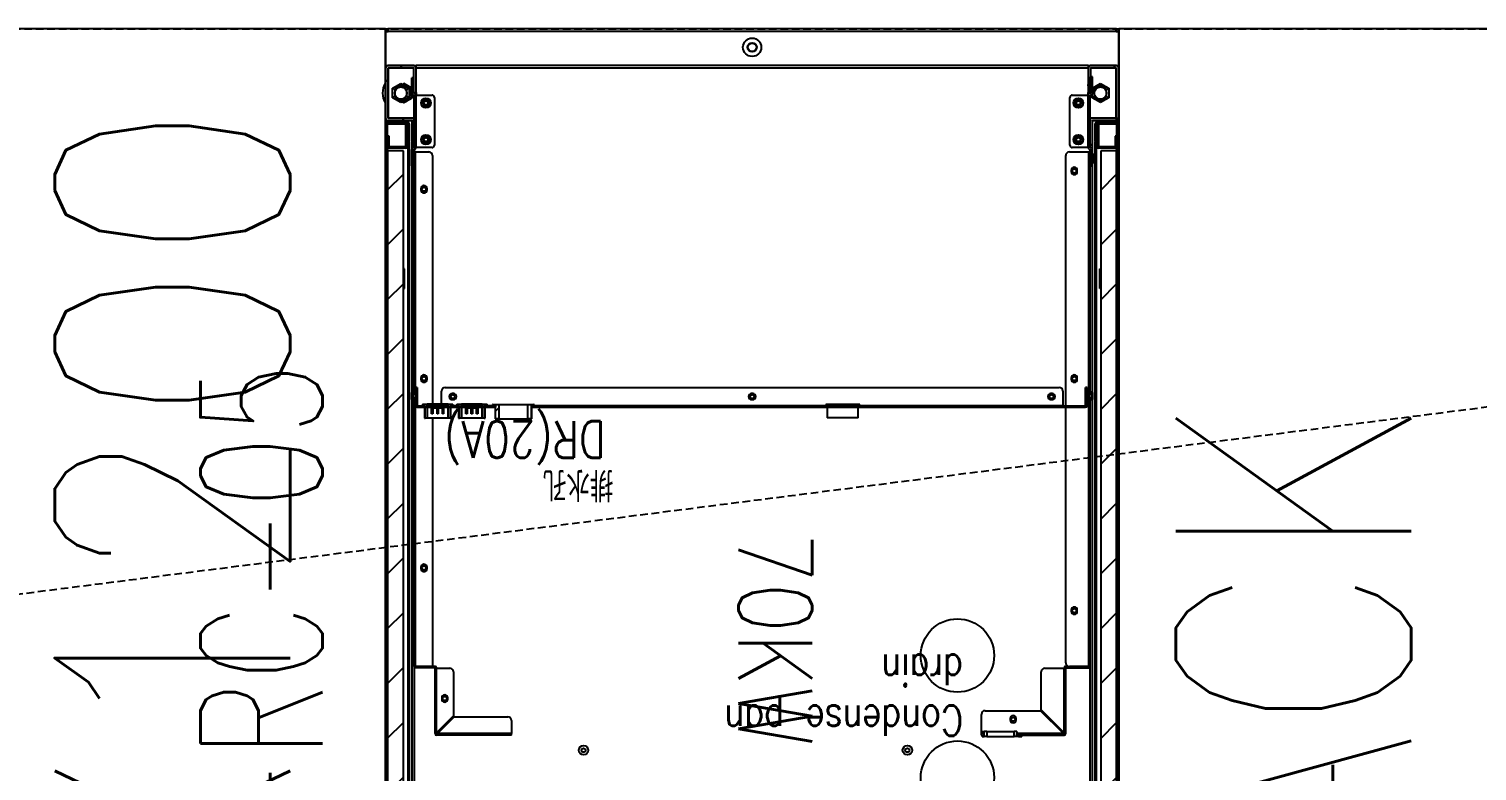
# Model space of a CAD drawing. Extents: x 225000 to 2157367, y 208400 to 840900.
# Drawn here: x 505914 to 507099, y 391395 to 392002 of the extents above; entities that cross this region are included whole.
import ezdxf
from ezdxf.enums import TextEntityAlignment as Align

# ---------------------------------------------------------------- set-up
doc = ezdxf.new("R2010")
doc.units = 0
doc.header["$LTSCALE"] = 10
doc.linetypes.add('XFDP20-DC-PH1$0$HIDDEN2', pattern=[0.1875, 0.125, -0.0625])
for name, color, linetype in [('XFDP20-DC-PH1$0$A-EQ (PH1)', 15, 'XFDP20-DC-PH1$0$HIDDEN2'), ('XFM2Q20-DC$0$EQUIP', 22, 'Continuous'), ('XFM2Q20-DC$0$M-EQ-TEXT', 3, 'Continuous'), ('XFM2Q20-DC$0$RACK-DC1-600X1200', 6, 'Continuous'), ('XFM2Q20-DC$0$RACK-DC1-洋基', 9, 'Continuous')]:
    doc.layers.add(name, color=color, linetype=linetype)
doc.styles.add('XFM2Q20-DC$0$XFL10-HVAC-EQ-L194205$0$M-TXT', font='simplex.shx', dxfattribs={"width": 0.8, "bigfont": 'chineset.shx'})
doc.styles.add('XFM2Q20-DC$0$XOL30-HVAC-EQ-L194205$0$Standard', font='txt.shx', dxfattribs={"width": 0.8, "bigfont": 'chineset.shx'})
pattern_1 = [(45, (-3953.437, -702.407), (-22.45064, 22.45064), [])]

# ---------------------------------------------------------------- blocks, each defined once
blk = doc.blocks.new('XFDP20-DC-PH1')
at = {"layer": 'XFDP20-DC-PH1$0$A-EQ (PH1)', "ltscale": 5}
blk.add_line((509535.6, 192002.3, 0), (500125.6, 190802.3, 0), dxfattribs=at)
at = {"layer": 'XFDP20-DC-PH1$0$A-EQ (PH1)', "ltscale": 5, "elevation": 0}
blk.add_lwpolyline([(509535.6, 190802.3), (500125.6, 190802.3), (500125.6, 192002.3), (509535.6, 192002.3)], close=True, dxfattribs=at)
blk = doc.blocks.new('XFM2Q20-DC$0$RACK-70W-一般型')
at = {"layer": 'XFM2Q20-DC$0$EQUIP'}
h = blk.add_hatch(dxfattribs=at)
h.set_pattern_fill('ANSI31', color=256, scale=10, style=0)
h.set_pattern_definition(pattern_1)
edge = h.paths.add_edge_path(flags=0)
edge.add_line((-280.6, 91.5), (-281.8, 91.5))
edge.add_line((-281.8, 91.5), (-281.8, 77.7))
edge.add_arc((-281.8, 77.7), 0.01, 270, 360, ccw=False)
edge.add_line((-281.8, 77.7), (-298.3, 77.7))
edge.add_arc((-298.3, 77.7), 0.01, 180, 270, ccw=False)
edge.add_line((-298.3, 77.7), (-298.3, 1012.3))
edge.add_arc((-298.3, 1012.3), 0.01, 90, 180, ccw=False)
edge.add_line((-298.3, 1012.3), (-281.8, 1012.3))
edge.add_arc((-281.8, 1012.3), 0.01, 0, 90, ccw=False)
edge.add_line((-281.8, 1012.3), (-281.8, 998.5))
edge.add_line((-281.8, 998.5), (-280.6, 998.5))
edge.add_line((-280.6, 998.5), (-280.6, 1012.3))
edge.add_arc((-281.8, 1012.3), 1.21, 0, 90)
edge.add_line((-281.8, 1013.5), (-298.3, 1013.5))
edge.add_arc((-298.3, 1012.3), 1.21, 90, 180)
edge.add_line((-299.5, 1012.3), (-299.5, 77.7))
edge.add_arc((-298.3, 77.7), 1.21, 180, 270)
edge.add_line((-298.3, 76.5), (-281.8, 76.5))
edge.add_arc((-281.8, 77.7), 1.21, 270, 360)
edge.add_line((-280.6, 77.7), (-280.6, 91.5))
h = blk.add_hatch(dxfattribs=at)
h.set_pattern_fill('ANSI31', color=256, scale=10, style=0)
h.set_pattern_definition(pattern_1)
edge = h.paths.add_edge_path(flags=0)
edge.add_line((280.6, 998.5), (281.8, 998.5))
edge.add_line((281.8, 998.5), (281.8, 1012.3))
edge.add_arc((281.8, 1012.3), 0.01, 90, 180, ccw=False)
edge.add_line((281.8, 1012.3), (298.3, 1012.3))
edge.add_arc((298.3, 1012.3), 0.01, 0, 90, ccw=False)
edge.add_line((298.3, 1012.3), (298.3, 77.7))
edge.add_arc((298.3, 77.7), 0.01, 270, 360, ccw=False)
edge.add_line((298.3, 77.7), (281.8, 77.7))
edge.add_arc((281.8, 77.7), 0.01, 180, 270, ccw=False)
edge.add_line((281.8, 77.7), (281.8, 91.5))
edge.add_line((281.8, 91.5), (280.6, 91.5))
edge.add_line((280.6, 91.5), (280.6, 77.7))
edge.add_arc((281.8, 77.7), 1.21, 180, 270)
edge.add_line((281.8, 76.5), (298.3, 76.5))
edge.add_arc((298.3, 77.7), 1.21, 270, 360)
edge.add_line((299.5, 77.7), (299.5, 1012.3))
edge.add_arc((298.3, 1012.3), 1.21, 0, 90)
edge.add_line((298.3, 1013.5), (281.8, 1013.5))
edge.add_arc((281.8, 1012.3), 1.21, 90, 180)
edge.add_line((280.6, 1012.3), (280.6, 998.5))
h = blk.add_hatch(dxfattribs=at)
h.set_pattern_fill('ANSI31', color=256, scale=10, style=0)
h.set_pattern_definition(pattern_1)
h.paths.add_polyline_path([(-285.3, 99.7), (-285.3, 990.3), (-298.3, 990.3), (-298.3, 99.7)], flags=0)
h = blk.add_hatch(dxfattribs=at)
h.set_pattern_fill('ANSI31', color=256, scale=10, style=0)
h.set_pattern_definition(pattern_1)
h.paths.add_polyline_path([(285.3, 990.3), (285.3, 99.7), (298.3, 99.7), (298.3, 990.3)], flags=0)
h = blk.add_hatch(dxfattribs=at)
h.set_pattern_fill('ANSI31', color=256, scale=10, style=0)
h.set_pattern_definition(pattern_1)
edge = h.paths.add_edge_path(flags=0)
edge.add_line((-278.6, 303.3), (-278.6, 302.1))
edge.add_line((-278.6, 302.1), (-277.6, 302.1))
edge.add_spline(control_points=[(-277.6, 302.1), (-277.5, 302.1), (-277.5, 302.1), (-277.4, 302.1), (-277.2, 302.1), (-276.9, 302.2), (-276.7, 302.3), (-276.6, 302.3), (-276.4, 302.4), (-276.3, 302.5), (-276.1, 302.7), (-275.9, 302.8), (-275.8, 303), (-275.7, 303.2), (-275.6, 303.5), (-275.5, 303.7), (-275.4, 303.9), (-275.4, 304.1), (-275.4, 304.3)], knot_values=[0.012492, 0.012492, 0.012492, 0.012492, 0.012694, 0.012694, 0.012694, 0.01341, 0.01341, 0.01341, 0.013935, 0.013935, 0.013935, 0.014597, 0.014597, 0.014597, 0.015361, 0.015361, 0.015361, 0.015982, 0.015982, 0.015982, 0.015982], weights=[1, 1, 1, 1, 1, 1, 1, 1, 1, 1, 1, 1, 1, 1, 1, 1, 1, 1, 1], degree=3, periodic=0)
edge.add_line((-275.4, 304.3), (-275.4, 522))
edge.add_arc((-275.4, 522), 0.01, 90, 180, ccw=False)
edge.add_line((-275.4, 522), (-256.6, 522))
edge.add_arc((-256.6, 523.2), 1.21, 270, 360)
edge.add_line((-255.4, 523.2), (-255.4, 577))
edge.add_arc((-255.4, 577), 0.01, 90, 180, ccw=False)
edge.add_line((-255.4, 577), (-216.6, 577))
edge.add_line((-216.6, 577), (-216.6, 578.2))
edge.add_line((-216.6, 578.2), (-255.4, 578.2))
edge.add_arc((-255.4, 577), 1.21, 90, 180)
edge.add_line((-256.6, 577), (-256.6, 523.2))
edge.add_arc((-256.6, 523.2), 0.01, 270, 360, ccw=False)
edge.add_line((-256.6, 523.2), (-275.4, 523.2))
edge.add_arc((-275.4, 522), 1.21, 90, 180)
edge.add_line((-276.6, 522), (-276.6, 304.3))
edge.add_spline(control_points=[(-276.6, 304.3), (-276.6, 304.3), (-276.6, 304.2), (-276.6, 304.1), (-276.6, 304), (-276.7, 303.9), (-276.7, 303.8), (-276.8, 303.7), (-276.9, 303.6), (-277, 303.6), (-277, 303.5), (-277.1, 303.5), (-277.1, 303.4), (-277.2, 303.4), (-277.3, 303.3), (-277.4, 303.3), (-277.5, 303.3), (-277.6, 303.3), (-277.6, 303.3)], knot_values=[0.005521, 0.005521, 0.005521, 0.005521, 0.005706, 0.005706, 0.005706, 0.006052, 0.006052, 0.006052, 0.006399, 0.006399, 0.006399, 0.006604, 0.006604, 0.006604, 0.006941, 0.006941, 0.006941, 0.007122, 0.007122, 0.007122, 0.007122], weights=[1, 1, 1, 1, 1, 1, 1, 1, 1, 1, 1, 1, 1, 1, 1, 1, 1, 1, 1], degree=3, periodic=0)
edge.add_line((-277.6, 303.3), (-278.6, 303.3))
h = blk.add_hatch(dxfattribs=at)
h.set_pattern_fill('ANSI31', color=256, scale=10, style=0)
h.set_pattern_definition(pattern_1)
edge = h.paths.add_edge_path(flags=0)
edge.add_line((197, 578.2), (197, 577))
edge.add_line((197, 577), (258.3, 577))
edge.add_arc((258.3, 577), 0.01, 0, 90, ccw=False)
edge.add_line((258.3, 577), (258.3, 523.2))
edge.add_arc((259.5, 523.2), 1.21, 180, 270)
edge.add_line((259.5, 522), (275.4, 522))
edge.add_arc((275.4, 522), 0.01, 0, 90, ccw=False)
edge.add_line((275.4, 522), (275.4, 304.3))
edge.add_spline(control_points=[(275.4, 304.3), (275.4, 304.2), (275.4, 304.1), (275.4, 304), (275.5, 303.8), (275.5, 303.7), (275.5, 303.6), (275.6, 303.3), (275.8, 303.1), (276, 302.9), (276.1, 302.7), (276.3, 302.5), (276.5, 302.4), (276.8, 302.2), (277, 302.2), (277.3, 302.1), (277.4, 302.1), (277.5, 302.1), (277.6, 302.1)], knot_values=[0.013074, 0.013074, 0.013074, 0.013074, 0.01345, 0.01345, 0.01345, 0.013861, 0.013861, 0.013861, 0.014671, 0.014671, 0.014671, 0.015433, 0.015433, 0.015433, 0.01619, 0.01619, 0.01619, 0.016548, 0.016548, 0.016548, 0.016548], weights=[1, 1, 1, 1, 1, 1, 1, 1, 1, 1, 1, 1, 1, 1, 1, 1, 1, 1, 1], degree=3, periodic=0)
edge.add_line((277.6, 302.1), (278.6, 302.1))
edge.add_line((278.6, 302.1), (278.6, 303.3))
edge.add_line((278.6, 303.3), (277.6, 303.3))
edge.add_spline(control_points=[(277.6, 303.3), (277.6, 303.3), (277.6, 303.3), (277.5, 303.3), (277.4, 303.3), (277.3, 303.3), (277.2, 303.4), (277.1, 303.4), (277, 303.5), (276.9, 303.6), (276.8, 303.7), (276.8, 303.7), (276.7, 303.8), (276.7, 304), (276.6, 304.1), (276.6, 304.2), (276.6, 304.2), (276.6, 304.3), (276.6, 304.3)], knot_values=[0.004605, 0.004605, 0.004605, 0.004605, 0.004665, 0.004665, 0.004665, 0.005007, 0.005007, 0.005007, 0.005354, 0.005354, 0.005354, 0.005702, 0.005702, 0.005702, 0.006049, 0.006049, 0.006049, 0.006206, 0.006206, 0.006206, 0.006206], weights=[1, 1, 1, 1, 1, 1, 1, 1, 1, 1, 1, 1, 1, 1, 1, 1, 1, 1, 1], degree=3, periodic=0)
edge.add_line((276.6, 304.3), (276.6, 522))
edge.add_arc((275.4, 522), 1.21, 0, 90)
edge.add_line((275.4, 523.2), (259.5, 523.2))
edge.add_arc((259.5, 523.2), 0.01, 180, 270, ccw=False)
edge.add_line((259.5, 523.2), (259.5, 577))
edge.add_arc((258.3, 577), 1.21, 0, 90)
edge.add_line((258.3, 578.2), (197, 578.2))
h = blk.add_hatch(dxfattribs=at)
h.set_pattern_fill('ANSI31', color=256, scale=10, style=0)
h.set_pattern_definition(pattern_1)
edge = h.paths.add_edge_path(flags=0)
edge.add_line((-272.9, 308.5), (180.7, 308.5))
edge.add_line((180.7, 308.5), (180.7, 309.7))
edge.add_line((180.7, 309.7), (-272.9, 309.7))
edge.add_arc((-272.9, 308.5), 1.21, 90, 180)
edge.add_line((-274.1, 308.5), (-274.1, 303))
edge.add_line((-274.1, 303), (-272.9, 303))
edge.add_line((-272.9, 303), (-272.9, 308.5))
edge.add_arc((-272.9, 308.5), 0.01, 90, 180, ccw=False)
h = blk.add_hatch(dxfattribs=at)
h.set_pattern_fill('ANSI31', color=256, scale=10, style=0)
h.set_pattern_definition(pattern_1)
h.paths.add_polyline_path([(212.1, 307.5), (212.1, 308.5), (210, 308.5), (210, 319.2), (207.2, 319.2), (207.2, 307.5)], flags=0)
h = blk.add_hatch(dxfattribs=at)
h.set_pattern_fill('ANSI31', color=256, scale=10, style=0)
h.set_pattern_definition(pattern_1)
h.paths.add_polyline_path([(246.9, 308.5), (246.9, 309.7), (239.9, 309.7), (239.9, 308.5)], flags=0)
h = blk.add_hatch(dxfattribs=at)
h.set_pattern_fill('ANSI31', color=256, scale=10, style=0)
h.set_pattern_definition(pattern_1)
h.paths.add_polyline_path([(245.5, 308.5), (245.5, 307.1), (248.9, 307.1), (248.9, 318.6), (247.2, 318.6), (247.2, 308.5)], flags=0)
h = blk.add_hatch(dxfattribs=at)
h.set_pattern_fill('ANSI31', color=256, scale=10, style=0)
h.set_pattern_definition(pattern_1)
edge = h.paths.add_edge_path(flags=0)
edge.add_line((-275.4, 100.7), (-275.4, 296.7))
edge.add_spline(control_points=[(-275.4, 296.7), (-275.4, 296.8), (-275.4, 296.9), (-275.4, 297), (-275.5, 297.2), (-275.5, 297.3), (-275.5, 297.4), (-275.6, 297.7), (-275.8, 297.9), (-276, 298.1), (-276.1, 298.3), (-276.3, 298.5), (-276.5, 298.6), (-276.8, 298.8), (-277, 298.8), (-277.3, 298.9), (-277.4, 298.9), (-277.5, 298.9), (-277.6, 298.9)], knot_values=[0.013074, 0.013074, 0.013074, 0.013074, 0.01345, 0.01345, 0.01345, 0.013861, 0.013861, 0.013861, 0.014671, 0.014671, 0.014671, 0.015433, 0.015433, 0.015433, 0.01619, 0.01619, 0.01619, 0.016548, 0.016548, 0.016548, 0.016548], weights=[1, 1, 1, 1, 1, 1, 1, 1, 1, 1, 1, 1, 1, 1, 1, 1, 1, 1, 1], degree=3, periodic=0)
edge.add_line((-277.6, 298.9), (-278.6, 298.9))
edge.add_line((-278.6, 298.9), (-278.6, 297.7))
edge.add_line((-278.6, 297.7), (-277.6, 297.7))
edge.add_spline(control_points=[(-277.6, 297.7), (-277.6, 297.7), (-277.6, 297.7), (-277.5, 297.7), (-277.4, 297.7), (-277.3, 297.7), (-277.2, 297.6), (-277.1, 297.6), (-277, 297.5), (-276.9, 297.4), (-276.8, 297.3), (-276.8, 297.3), (-276.7, 297.2), (-276.7, 297), (-276.6, 296.9), (-276.6, 296.8), (-276.6, 296.8), (-276.6, 296.7), (-276.6, 296.7)], knot_values=[0.004605, 0.004605, 0.004605, 0.004605, 0.004665, 0.004665, 0.004665, 0.005007, 0.005007, 0.005007, 0.005354, 0.005354, 0.005354, 0.005702, 0.005702, 0.005702, 0.006049, 0.006049, 0.006049, 0.006206, 0.006206, 0.006206, 0.006206], weights=[1, 1, 1, 1, 1, 1, 1, 1, 1, 1, 1, 1, 1, 1, 1, 1, 1, 1, 1], degree=3, periodic=0)
edge.add_line((-276.6, 296.7), (-276.6, 100.7))
edge.add_line((-276.6, 100.7), (-275.4, 100.7))
h = blk.add_hatch(dxfattribs=at)
h.set_pattern_fill('ANSI31', color=256, scale=10, style=0)
h.set_pattern_definition(pattern_1)
h.paths.add_polyline_path([(274.2, 298), (274.2, 293.5), (275.4, 293.5), (275.4, 298)], flags=0)
h = blk.add_hatch(dxfattribs=at)
h.set_pattern_fill('ANSI31', color=256, scale=10, style=0)
h.set_pattern_definition(pattern_1)
edge = h.paths.add_edge_path(flags=0)
edge.add_spline(control_points=[(277.6, 298.9), (277.5, 298.9), (277.5, 298.9), (277.4, 298.9), (277.2, 298.9), (276.9, 298.8), (276.7, 298.7), (276.6, 298.7), (276.4, 298.6), (276.3, 298.4), (276.1, 298.3), (275.9, 298.2), (275.8, 298), (275.7, 297.8), (275.6, 297.5), (275.5, 297.3), (275.4, 297.1), (275.4, 296.9), (275.4, 296.7)], knot_values=[0.012492, 0.012492, 0.012492, 0.012492, 0.012694, 0.012694, 0.012694, 0.01341, 0.01341, 0.01341, 0.013935, 0.013935, 0.013935, 0.014597, 0.014597, 0.014597, 0.015361, 0.015361, 0.015361, 0.015982, 0.015982, 0.015982, 0.015982], weights=[1, 1, 1, 1, 1, 1, 1, 1, 1, 1, 1, 1, 1, 1, 1, 1, 1, 1, 1], degree=3, periodic=0)
edge.add_line((275.4, 296.7), (275.4, 100.7))
edge.add_line((275.4, 100.7), (276.6, 100.7))
edge.add_line((276.6, 100.7), (276.6, 296.7))
edge.add_spline(control_points=[(276.6, 296.7), (276.6, 296.7), (276.6, 296.8), (276.6, 296.9), (276.6, 297), (276.7, 297.1), (276.7, 297.2), (276.8, 297.3), (276.9, 297.4), (277, 297.4), (277, 297.5), (277.1, 297.5), (277.1, 297.6), (277.2, 297.6), (277.3, 297.7), (277.4, 297.7), (277.5, 297.7), (277.6, 297.7), (277.6, 297.7)], knot_values=[0.005521, 0.005521, 0.005521, 0.005521, 0.005706, 0.005706, 0.005706, 0.006052, 0.006052, 0.006052, 0.006399, 0.006399, 0.006399, 0.006604, 0.006604, 0.006604, 0.006941, 0.006941, 0.006941, 0.007122, 0.007122, 0.007122, 0.007122], weights=[1, 1, 1, 1, 1, 1, 1, 1, 1, 1, 1, 1, 1, 1, 1, 1, 1, 1, 1], degree=3, periodic=0)
edge.add_line((277.6, 297.7), (278.6, 297.7))
edge.add_line((278.6, 297.7), (278.6, 298.9))
edge.add_line((278.6, 298.9), (277.6, 298.9))
h = blk.add_hatch(dxfattribs=at)
h.set_pattern_fill('ANSI31', color=256, scale=10, style=0)
h.set_pattern_definition(pattern_1)
edge = h.paths.add_edge_path(flags=0)
edge.add_arc((-277, 98.7), 1.61, 180, 270)
edge.add_line((-277, 97.1), (-276.6, 97.1))
edge.add_arc((-276.6, 97.1), 0.01, 0, 90, ccw=False)
edge.add_line((-276.6, 97.1), (-276.6, 54.1))
edge.add_arc((-276.6, 54.1), 0.01, 270, 360, ccw=False)
edge.add_line((-276.6, 54.1), (-277, 54.1))
edge.add_arc((-277, 52.5), 1.61, 90, 180)
edge.add_line((-278.6, 52.5), (-278.6, 39.1))
edge.add_line((-278.6, 39.1), (-277, 39.1))
edge.add_line((-277, 39.1), (-277, 52.5))
edge.add_arc((-277, 52.5), 0.01, 90, 180, ccw=False)
edge.add_line((-277, 52.5), (-276.6, 52.5))
edge.add_arc((-276.6, 54.1), 1.61, 270, 360)
edge.add_line((-275, 54.1), (-275, 97.1))
edge.add_arc((-276.6, 97.1), 1.61, 0, 90)
edge.add_line((-276.6, 98.7), (-277, 98.7))
edge.add_arc((-277, 98.7), 0.01, 180, 270, ccw=False)
edge.add_line((-277, 98.7), (-277, 112.1))
edge.add_line((-277, 112.1), (-278.6, 112.1))
edge.add_line((-278.6, 112.1), (-278.6, 98.7))
h = blk.add_hatch(dxfattribs=at)
h.set_pattern_fill('ANSI31', color=256, scale=10, style=0)
h.set_pattern_definition(pattern_1)
edge = h.paths.add_edge_path(flags=0)
edge.add_line((277, 98.7), (276.6, 98.7))
edge.add_arc((276.6, 97.1), 1.61, 90, 180)
edge.add_line((275, 97.1), (275, 54.1))
edge.add_arc((276.6, 54.1), 1.61, 180, 270)
edge.add_line((276.6, 52.5), (277, 52.5))
edge.add_arc((277, 52.5), 0.01, 0, 90, ccw=False)
edge.add_line((277, 52.5), (277, 40.1))
edge.add_line((277, 40.1), (278.6, 40.1))
edge.add_line((278.6, 40.1), (278.6, 52.5))
edge.add_arc((277, 52.5), 1.61, 0, 90)
edge.add_line((277, 54.1), (276.6, 54.1))
edge.add_arc((276.6, 54.1), 0.01, 180, 270, ccw=False)
edge.add_line((276.6, 54.1), (276.6, 97.1))
edge.add_arc((276.6, 97.1), 0.01, 90, 180, ccw=False)
edge.add_line((276.6, 97.1), (277, 97.1))
edge.add_arc((277, 98.7), 1.61, 270, 360)
edge.add_line((278.6, 98.7), (278.6, 112.1))
edge.add_line((278.6, 112.1), (277, 112.1))
edge.add_line((277, 112.1), (277, 98.7))
edge.add_arc((277, 98.7), 0.01, 270, 360, ccw=False)
h = blk.add_hatch(dxfattribs=at)
h.set_pattern_fill('ANSI31', color=256, scale=10, style=0)
h.set_pattern_definition(pattern_1)
edge = h.paths.add_edge_path(flags=0)
edge.add_line((-298, 32), (-298, 73))
edge.add_arc((-298, 73), 0.01, 90, 180, ccw=False)
edge.add_line((-298, 73), (-278.6, 73))
edge.add_arc((-278.6, 75), 2.01, 270, 360)
edge.add_line((-276.6, 75), (-276.6, 95))
edge.add_line((-276.6, 95), (-278.6, 95))
edge.add_line((-278.6, 95), (-278.6, 75))
edge.add_arc((-278.6, 75), 0.01, 270, 360, ccw=False)
edge.add_line((-278.6, 75), (-298, 75))
edge.add_arc((-298, 73), 2.01, 90, 180)
edge.add_line((-300, 73), (-300, 32))
edge.add_arc((-298, 32), 2.01, 180, 270)
edge.add_line((-298, 30), (-277, 30))
edge.add_arc((-277, 32), 2.01, 270, 360)
edge.add_line((-275, 32), (-275, 45.6))
edge.add_spline(control_points=[(-275, 45.6), (-275, 45.7), (-275, 45.8), (-275, 45.9), (-275, 46.1), (-275, 46.3), (-275, 46.6)], knot_values=[0.006519, 0.006519, 0.006519, 0.006519, 0.006757, 0.006757, 0.006757, 0.007417, 0.007417, 0.007417, 0.007417], weights=[1, 1, 1, 1, 1, 1, 1], degree=3, periodic=0)
edge.add_line((-275, 46.6), (-275, 52))
edge.add_line((-275, 52), (-277, 52))
edge.add_line((-277, 52), (-277, 32))
edge.add_arc((-277, 32), 0.01, 270, 360, ccw=False)
edge.add_line((-277, 32), (-298, 32))
edge.add_arc((-298, 32), 0.01, 180, 270, ccw=False)
h = blk.add_hatch(dxfattribs=at)
h.set_pattern_fill('ANSI31', color=256, scale=10, style=0)
h.set_pattern_definition(pattern_1)
edge = h.paths.add_edge_path(flags=0)
edge.add_line((-298.3, 96.5), (-298.3, 87.7))
edge.add_line((-298.3, 87.7), (-297.1, 87.7))
edge.add_line((-297.1, 87.7), (-297.1, 96.5))
edge.add_arc((-297.1, 96.5), 0.01, 90, 180, ccw=False)
edge.add_line((-297.1, 96.5), (-283.6, 96.5))
edge.add_arc((-283.6, 96.5), 0.01, 0, 90, ccw=False)
edge.add_line((-283.6, 96.5), (-283.6, 77.7))
edge.add_line((-283.6, 77.7), (-282.4, 77.7))
edge.add_line((-282.4, 77.7), (-282.4, 96.5))
edge.add_arc((-283.6, 96.5), 1.21, 0, 90)
edge.add_line((-283.6, 97.7), (-297.1, 97.7))
edge.add_arc((-297.1, 96.5), 1.21, 90, 180)
h = blk.add_hatch(dxfattribs=at)
h.set_pattern_fill('ANSI31', color=256, scale=10, style=0)
h.set_pattern_definition(pattern_1)
edge = h.paths.add_edge_path(flags=0)
edge.add_arc((277, 32), 2.01, 180, 270)
edge.add_line((277, 30), (298, 30))
edge.add_arc((298, 32), 2.01, 270, 360)
edge.add_line((300, 32), (300, 73))
edge.add_arc((298, 73), 2.01, 0, 90)
edge.add_line((298, 75), (278.6, 75))
edge.add_arc((278.6, 75), 0.01, 180, 270, ccw=False)
edge.add_line((278.6, 75), (278.6, 95))
edge.add_line((278.6, 95), (276.6, 95))
edge.add_line((276.6, 95), (276.6, 75))
edge.add_arc((278.6, 75), 2.01, 180, 270)
edge.add_line((278.6, 73), (298, 73))
edge.add_arc((298, 73), 0.01, 0, 90, ccw=False)
edge.add_line((298, 73), (298, 32))
edge.add_arc((298, 32), 0.01, 270, 360, ccw=False)
edge.add_line((298, 32), (277, 32))
edge.add_arc((277, 32), 0.01, 180, 270, ccw=False)
edge.add_line((277, 32), (277, 52))
edge.add_line((277, 52), (275, 52))
edge.add_line((275, 52), (275, 32))
h = blk.add_hatch(dxfattribs=at)
h.set_pattern_fill('ANSI31', color=256, scale=10, style=0)
h.set_pattern_definition(pattern_1)
edge = h.paths.add_edge_path(flags=0)
edge.add_line((298.3, 87.7), (298.3, 96.5))
edge.add_arc((297.1, 96.5), 1.21, 0, 90)
edge.add_line((297.1, 97.7), (283.6, 97.7))
edge.add_arc((283.6, 96.5), 1.21, 90, 180)
edge.add_line((282.4, 96.5), (282.4, 77.7))
edge.add_line((282.4, 77.7), (283.6, 77.7))
edge.add_line((283.6, 77.7), (283.6, 96.5))
edge.add_arc((283.6, 96.5), 0.01, 90, 180, ccw=False)
edge.add_line((283.6, 96.5), (297.1, 96.5))
edge.add_arc((297.1, 96.5), 0.01, 0, 90, ccw=False)
edge.add_line((297.1, 96.5), (297.1, 87.7))
edge.add_line((297.1, 87.7), (298.3, 87.7))
for p, q in [((-300, 1015), (-300, 75)), ((-299.5, 77.7), (-299.5, 1012.3)), ((-298.3, 77.7), (-298.3, 1012.3)), ((-281.8, 1012.2), (-281.8, 77.8)), ((-278.6, 1015), (-278.6, 109.9)), ((278.6, 75), (278.6, 1015)), ((281.8, 77.8), (281.8, 1012.2)), ((298.3, 1012.3), (298.3, 77.7)), ((299.5, 1012.3), (299.5, 77.7)), ((300, 75), (300, 1015)), ((-281.8, 997.8), (-281.8, 92.2)), ((-280.6, 997.8), (-280.6, 92.2)), ((280.6, 92.2), (280.6, 997.8)), ((281.8, 92.2), (281.8, 997.8)), ((-298.3, 990.3), (-298.3, 99.7)), ((-285.3, 99.7), (-285.3, 990.3)), ((-278.6, 995), (-278.6, 303.3)), ((278.6, 303.3), (278.6, 995)), ((285.3, 990.3), (285.3, 99.7)), ((298.3, 99.7), (298.3, 990.3)), ((-276.6, 947.6), (-276.6, 522.1)), ((276.6, 522.1), (276.6, 947.6)), ((-256.6, 577), (-256.6, 523.2)), ((-216.6, 578.2), (-255.4, 578.2)), ((-216.6, 577), (-255.4, 577)), ((-255.4, 577), (-255.4, 523.2)), ((-255.4, 576.3), (-255.4, 576.6)), ((-255.4, 523.3), (-255.4, 576.3)), ((-236.6, 557.5), (-255.4, 576.3)), ((-255, 577), (-254.7, 577)), ((-254.7, 577), (-235.9, 558.2)), ((-254.7, 577), (-216.6, 577)), ((-220.7, 579.2), (-220.7, 578.2)), ((-220.6, 579.2), (-220.7, 579.2)), ((-220.6, 578.2), (-220.6, 579.2)), ((-218, 579.2), (-220.6, 579.2)), ((-218, 578.2), (-218, 579.2)), ((-218, 579.2), (-214.4, 579.2)), ((-218, 578.2), (-216.6, 578.2)), ((-216.6, 575.2), (-216.6, 578.2)), ((-216.6, 578.2), (-216.6, 577)), ((-216.6, 575.2), (-214.4, 575.2)), ((-214.4, 579.2), (-214.4, 575.2)), ((-192, 579.2), (-214.4, 579.2)), ((-192, 575.2), (-214.4, 575.2)), ((-192, 579.2), (-189.8, 579.2)), ((-192, 575.2), (-192, 579.2)), ((-192, 575.2), (-189.8, 575.2)), ((-189.8, 579.2), (-189.8, 575.2)), ((-188.1, 579.2), (-189.8, 579.2)), ((-188.1, 575.2), (-189.8, 575.2)), ((-187.6, 577), (-188.6, 577)), ((-188.6, 577), (-187.6, 577)), ((-188.6, 576.7), (-187.8, 576.7)), ((-188.5, 578.2), (-187.6, 578.2)), ((-187.8, 576.2), (-187.8, 576.7)), ((-187.6, 578.2), (-187.6, 577)), ((-187.6, 577), (-187.6, 577)), ((-187.6, 577), (-187.6, 561.2)), ((197, 578.2), (258.3, 578.2)), ((197, 578.2), (197, 577)), ((197, 577), (258.3, 577)), ((197, 577), (257.6, 577)), ((197, 577), (197, 577)), ((197, 566.2), (197, 577)), ((243.8, 563.2), (257.6, 577)), ((258.3, 576.3), (244.5, 562.5)), ((257.6, 577), (257.9, 577)), ((258.3, 577), (258.3, 523.2)), ((258.3, 576.6), (258.3, 576.3)), ((258.3, 576.3), (258.3, 523.3)), ((259.5, 577), (259.5, 523.2)), ((-236.6, 557.5), (-236.6, 526.3)), ((-190.6, 558.2), (-235.9, 558.2)), ((-216.1, 565.7), (-216.1, 564.7)), ((-211.1, 564.7), (-211.1, 565.7)), ((243.8, 563.2), (200, 563.2)), ((244.5, 526.3), (244.5, 562.5)), ((249.1, 548.7), (249.1, 547.7)), ((254.1, 547.7), (254.1, 548.7)), ((-276.6, 522), (-276.6, 304.3)), ((-256.6, 523.2), (-275.4, 523.2)), ((-256.6, 522), (-275.4, 522)), ((-275.4, 522), (-275.4, 304.3)), ((-275.4, 521.9), (-275.4, 521.9)), ((-275.4, 100.7), (-275.4, 521.9)), ((-275.4, 521.9), (-259.6, 521.9)), ((-255.4, 523.3), (-255.4, 523.3)), ((-239.6, 523.3), (-255.4, 523.3)), ((258.3, 523.3), (247.5, 523.3)), ((258.3, 523.3), (258.3, 523.3)), ((259.5, 523.2), (275.4, 523.2)), ((259.5, 522), (275.4, 522)), ((261.6, 318.6), (261.6, 521.9)), ((261.6, 521.9), (275.4, 521.9)), ((275.4, 522), (275.4, 304.3)), ((275.4, 521.9), (275.4, 521.9)), ((275.4, 521.9), (275.4, 308.6)), ((276.6, 522), (276.6, 304.3)), ((-256.6, 518.9), (-256.6, 309.7)), ((-266.1, 476.8), (-266.1, 475.8)), ((-261.1, 475.8), (-261.1, 476.8)), ((266.1, 441.8), (266.1, 440.8)), ((271.1, 440.8), (271.1, 441.8)), ((-274.1, 308.5), (-274.1, 303)), ((180.7, 309.7), (-272.9, 309.7)), ((-272.9, 308.5), (-272.9, 303)), ((180.7, 308.5), (-272.9, 308.5)), ((-256.6, 308.5), (-256.6, 103.7)), ((-254.2, 308.5), (-254.2, 308.5)), ((-254.2, 296.5), (-254.2, 308.5)), ((-254.2, 308.5), (-88, 308.5)), ((-88, 308.5), (-88, 307.5)), ((-86.8, 318.3), (-86.8, 309.7)), ((-86.8, 318.3), (-62.4, 318.3)), ((-62.4, 318.3), (-61.4, 318.3)), ((-61.4, 309.7), (-61.4, 318.3)), ((-60.2, 307.5), (-60.2, 308.5)), ((-60.2, 308.5), (178.4, 308.5)), ((178.4, 308.5), (178.4, 307.5)), ((178.7, 308.5), (180.8, 308.5)), ((178.7, 307.5), (178.7, 308.5)), ((180.4, 319.2), (180.4, 309.7)), ((180.4, 319.2), (180.8, 319.2)), ((180.7, 309.7), (180.7, 308.5)), ((180.8, 308.5), (180.8, 319.2)), ((180.8, 319.2), (183.6, 319.2)), ((183.6, 319.2), (183.6, 307.5)), ((207.2, 319.2), (183.6, 319.2)), ((207.2, 307.5), (207.2, 319.2)), ((207.2, 319.2), (210, 319.2)), ((210, 319.2), (210, 308.5)), ((210, 319.2), (210.4, 319.2)), ((210, 308.5), (212.1, 308.5)), ((210.1, 308.5), (210.1, 309.7)), ((218.9, 309.7), (210.1, 309.7)), ((218.9, 308.5), (210.1, 308.5)), ((210.4, 309.7), (210.4, 319.2)), ((212.1, 308.5), (212.1, 307.5)), ((212.4, 307.5), (212.4, 308.5)), ((212.4, 308.5), (217, 308.5)), ((217, 308.5), (217, 307.1)), ((217.5, 308.5), (219.2, 308.5)), ((217.5, 307.1), (217.5, 308.5)), ((218.6, 318.6), (218.6, 309.7)), ((219.2, 318.6), (218.6, 318.6)), ((218.9, 309.7), (218.9, 308.5)), ((219.2, 308.5), (219.2, 318.6)), ((219.2, 318.6), (220.9, 318.6)), ((220, 309.7), (220, 308.5)), ((238.8, 309.7), (220, 309.7)), ((238.8, 308.5), (220, 308.5)), ((220.9, 318.6), (220.9, 307.1)), ((220.9, 318.6), (237.9, 318.6)), ((224.5, 315), (225.5, 315)), ((224.5, 309.7), (224.5, 315)), ((225.5, 315), (225.5, 310.5)), ((225.5, 310.5), (228.9, 310.5)), ((228.9, 315), (229.9, 315)), ((228.9, 310.5), (228.9, 315)), ((229.9, 315), (229.9, 310.5)), ((229.9, 310.5), (233.3, 310.5)), ((233.3, 315), (234.2, 315)), ((233.3, 310.5), (233.3, 315)), ((234.2, 315), (234.2, 309.7)), ((237.9, 307.1), (237.9, 318.6)), ((237.9, 318.6), (239.6, 318.6)), ((238.8, 308.5), (238.8, 309.7)), ((239.6, 318.6), (239.6, 308.5)), ((240.2, 318.6), (239.6, 318.6)), ((239.6, 308.5), (241.3, 308.5)), ((239.9, 308.5), (239.9, 309.7)), ((246.9, 309.7), (239.9, 309.7)), ((246.9, 308.5), (239.9, 308.5)), ((240.2, 309.7), (240.2, 318.6)), ((241.3, 308.5), (241.3, 307.1)), ((241.8, 307.1), (241.8, 308.5)), ((241.8, 308.5), (245, 308.5)), ((245, 308.5), (245, 307.1)), ((245.5, 308.5), (247.2, 308.5)), ((245.5, 307.1), (245.5, 308.5)), ((246.6, 318.6), (246.6, 309.7)), ((247.2, 318.6), (246.6, 318.6)), ((246.9, 309.7), (246.9, 308.5)), ((247.2, 308.5), (247.2, 318.6)), ((247.2, 318.6), (248.9, 318.6)), ((248, 309.7), (248, 308.5)), ((266.8, 309.7), (248, 309.7)), ((266.8, 308.5), (248, 308.5)), ((248.9, 318.6), (248.9, 307.1)), ((248.9, 318.6), (265.9, 318.6)), ((252.6, 315), (253.5, 315)), ((252.6, 309.7), (252.6, 315)), ((253.5, 315), (253.5, 310.5)), ((253.5, 310.5), (256.9, 310.5)), ((256.9, 315), (257.9, 315)), ((256.9, 310.5), (256.9, 315)), ((257.9, 315), (257.9, 310.5)), ((257.9, 310.5), (261.2, 310.5)), ((261.2, 315), (262.3, 315)), ((261.2, 310.5), (261.2, 315)), ((261.6, 309.7), (261.6, 315)), ((262.3, 315), (262.3, 309.7)), ((265.9, 307.1), (265.9, 318.6)), ((265.9, 318.6), (267.6, 318.6)), ((266.8, 308.5), (266.8, 309.7)), ((267.6, 318.6), (267.6, 308.5)), ((268.2, 318.6), (267.6, 318.6)), ((267.6, 308.5), (269.3, 308.5)), ((274.2, 309.7), (267.9, 309.7)), ((267.9, 308.5), (267.9, 309.7)), ((274.2, 308.5), (267.9, 308.5)), ((268.2, 309.7), (268.2, 318.6)), ((269.3, 308.5), (269.3, 307.1)), ((269.8, 307.1), (269.8, 308.5)), ((274.2, 303), (274.2, 308.5)), ((275.4, 303), (275.4, 308.5)), ((-278.6, 303.3), (-277.6, 303.3)), ((-278.6, 302.1), (-278.6, 303.3)), ((-278.6, 302.1), (-277.6, 302.1)), ((-278.6, 298.9), (-278.6, 302.1)), ((-278.6, 297.7), (-278.6, 298.9)), ((-277.6, 298.9), (-278.6, 298.9)), ((-277.6, 297.7), (-278.6, 297.7)), ((-278.6, 297.7), (-278.6, 112.1)), ((-277.6, 302.1), (-277.6, 298.9)), ((-276.6, 296.7), (-276.6, 100.7)), ((-275.4, 296.7), (-275.4, 304.3)), ((-275.4, 296.7), (-275.4, 100.7)), ((-272.9, 303), (-274.1, 303)), ((-274.1, 303), (-274.1, 298)), ((-274.1, 298), (-272.9, 298)), ((-274.1, 298), (-274.1, 293.5)), ((-272.9, 303), (-272.9, 298)), ((-272.9, 298), (-272.9, 293.5)), ((-244.5, 303.5), (-245.5, 303.5)), ((-245.5, 298.5), (-244.5, 298.5)), ((-88, 307.5), (-61.3, 307.5)), ((-61.3, 307.5), (-60.2, 307.5)), ((0.5, 303.5), (-0.5, 303.5)), ((-0.5, 298.5), (0.5, 298.5)), ((178.4, 307.5), (178.7, 307.5)), ((183.6, 307.5), (178.7, 307.5)), ((207.2, 307.5), (183.6, 307.5)), ((212.1, 307.5), (207.2, 307.5)), ((212.1, 307.5), (212.4, 307.5)), ((217.5, 307.1), (217, 307.1)), ((220.9, 307.1), (217.5, 307.1)), ((220.9, 307.1), (237.9, 307.1)), ((241.3, 307.1), (237.9, 307.1)), ((241.8, 307.1), (241.3, 307.1)), ((245.5, 303.5), (244.5, 303.5)), ((244.5, 298.5), (245.5, 298.5)), ((245.5, 307.1), (245, 307.1)), ((248.9, 307.1), (245.5, 307.1)), ((248.9, 307.1), (265.9, 307.1)), ((254.2, 307.1), (254.2, 296.5)), ((261.6, 103.7), (261.6, 307.1)), ((269.3, 307.1), (265.9, 307.1)), ((269.8, 307.1), (269.3, 307.1)), ((275.4, 303), (274.2, 303)), ((274.2, 298), (274.2, 303)), ((274.2, 298), (275.4, 298)), ((274.2, 293.5), (274.2, 298)), ((275.4, 303), (275.4, 298)), ((275.4, 293.5), (275.4, 298)), ((275.4, 296.7), (275.4, 100.7)), ((276.6, 296.7), (276.6, 100.7)), ((277.6, 303.3), (278.6, 303.3)), ((277.6, 302.1), (278.6, 302.1)), ((277.6, 298.9), (277.6, 302.1)), ((278.6, 298.9), (277.6, 298.9)), ((278.6, 297.7), (277.6, 297.7)), ((278.6, 303.3), (278.6, 302.1)), ((278.6, 302.1), (278.6, 298.9)), ((278.6, 298.9), (278.6, 297.7)), ((278.6, 112.1), (278.6, 297.7)), ((-274.1, 293.5), (-272.9, 293.5)), ((-266.1, 286.8), (-266.1, 285.8)), ((-261.1, 285.8), (-261.1, 286.8)), ((251.2, 293.5), (-251.2, 293.5)), ((266.1, 286.8), (266.1, 285.8)), ((271.1, 285.8), (271.1, 286.8)), ((274.2, 293.5), (275.4, 293.5)), ((275.4, 293.5), (275.4, 100.7)), ((-285.3, 212.5), (-284.6, 212.5)), ((-284.6, 212.5), (-284.6, 196.5)), ((285.3, 212.5), (284.6, 212.5)), ((284.6, 212.5), (284.6, 196.5)), ((-284.6, 196.5), (-285.3, 196.5)), ((284.6, 196.5), (285.3, 196.5)), ((266.1, 131.8), (266.1, 130.8)), ((271.1, 130.8), (271.1, 131.8)), ((-279.2, 109.4), (-280.2, 109.4)), ((-280.2, 109.4), (-280.2, 102.9)), ((-279.2, 102.9), (-279.2, 109.4)), ((-278.6, 112.1), (-278.6, 98.7)), ((-277, 112.1), (-278.6, 112.1)), ((-277, 112.1), (-277, 98.7)), ((-266.1, 116.8), (-266.1, 115.8)), ((-261.1, 115.8), (-261.1, 116.8)), ((277, 112.1), (277, 98.7)), ((278.6, 112.1), (277, 112.1)), ((278.6, 112.1), (278.6, 98.7)), ((-298.3, 99.7), (-285.3, 99.7)), ((-298.3, 96.6), (-298.3, 99.7)), ((-298.3, 87.7), (-298.3, 96.5)), ((-297.1, 97.7), (-283.6, 97.7)), ((-297.1, 96.5), (-283.6, 96.5)), ((-297.1, 87.7), (-297.1, 96.5)), ((-283.6, 96.5), (-283.6, 77.7)), ((-282.4, 96.5), (-282.4, 77.7)), ((-280.2, 102.9), (-279.2, 102.9)), ((-278.6, 102.4), (-278.6, 75)), ((-278.6, 98.7), (-278.6, 95)), ((-278.6, 95), (-278.6, 75)), ((-276.6, 95), (-278.6, 95)), ((-277, 98.7), (-276.6, 98.7)), ((-277, 97.1), (-276.6, 97.1)), ((-276.6, 100.7), (-275.4, 100.7)), ((-276.6, 100.7), (-276.6, 98.7)), ((-276.6, 97.1), (-276.6, 54.1)), ((-276.6, 95), (-276.6, 75)), ((-275.4, 100.7), (-275.4, 100.7)), ((-259.6, 100.7), (-275.4, 100.7)), ((-275, 97.1), (-275, 54.1)), ((-275, 54.1), (-275, 97.1)), ((-275, 97.1), (-275, 97.1)), ((-275, 97.1), (-262, 97.1)), ((-260, 95.1), (-260, 56.1)), ((260, 56.1), (260, 95.1)), ((262, 97.1), (275, 97.1)), ((275.4, 100.7), (264.6, 100.7)), ((275, 97.1), (275, 54.1)), ((275, 97.1), (275, 54.1)), ((275, 97.1), (275, 97.1)), ((275.4, 100.7), (276.6, 100.7)), ((275.4, 100.7), (275.4, 100.7)), ((276.6, 98.7), (276.6, 100.7)), ((277, 98.7), (276.6, 98.7)), ((277, 97.1), (276.6, 97.1)), ((276.6, 97.1), (276.6, 54.1)), ((276.6, 75), (276.6, 95)), ((278.6, 95), (276.6, 95)), ((278.6, 95), (278.6, 98.7)), ((278.6, 75), (278.6, 95)), ((282.4, 77.7), (282.4, 96.5)), ((283.6, 97.7), (297.1, 97.7)), ((283.6, 96.5), (297.1, 96.5)), ((283.6, 77.7), (283.6, 96.5)), ((285.3, 99.7), (298.3, 99.7)), ((297.1, 96.5), (297.1, 87.7)), ((298.3, 99.7), (298.3, 96.6)), ((298.3, 96.5), (298.3, 87.7)), ((-298.3, 87.7), (-297.1, 87.7)), ((-298.3, 77.8), (-298.3, 87.7)), ((-280.6, 92.2), (-281.8, 92.2)), ((-281.8, 91.5), (-281.8, 92.2)), ((-281.8, 91.5), (-281.8, 77.7)), ((-281.8, 91.5), (-280.6, 91.5)), ((-280.6, 91.5), (-280.6, 92.2)), ((-280.6, 91.5), (-280.6, 77.7)), ((281.8, 92.2), (280.6, 92.2)), ((280.6, 92.2), (280.6, 91.5)), ((280.6, 77.7), (280.6, 91.5)), ((280.6, 91.5), (281.8, 91.5)), ((281.8, 92.2), (281.8, 91.5)), ((281.8, 77.7), (281.8, 91.5)), ((297.1, 87.7), (298.3, 87.7)), ((298.3, 87.7), (298.3, 77.8)), ((-298, 75), (-300, 75)), ((-300, 73), (-300, 32)), ((-298.3, 77.8), (-298.3, 77.8)), ((-283.6, 77.8), (-298.3, 77.8)), ((-281.8, 77.7), (-298.3, 77.7)), ((-281.8, 76.5), (-298.3, 76.5)), ((-298, 77.8), (-298, 77.7)), ((-298, 76.5), (-298, 75)), ((-278.6, 75), (-298, 75)), ((-278.6, 73), (-298, 73)), ((-298, 73), (-298, 32)), ((-298, 32.1), (-298, 72.9)), ((-298, 72.9), (-298, 72.9)), ((-277, 72.9), (-298, 72.9)), ((-283.6, 77.7), (-282.4, 77.7)), ((-281.8, 77.8), (-282.4, 77.8)), ((-281.8, 77.8), (-281.8, 78.2)), ((-278.6, 73), (-276.6, 73)), ((276.6, 73), (278.6, 73)), ((298, 72.9), (277, 72.9)), ((298, 75), (278.6, 75)), ((298, 73), (278.6, 73)), ((281.8, 78.2), (281.8, 77.8)), ((282.4, 77.8), (281.8, 77.8)), ((298.3, 77.7), (281.8, 77.7)), ((298.3, 76.5), (281.8, 76.5)), ((282.4, 77.7), (283.6, 77.7)), ((298.3, 77.8), (283.6, 77.8)), ((298, 77.7), (298, 77.8)), ((298, 75), (298, 76.5)), ((300, 75), (298, 75)), ((298, 32), (298, 73)), ((298, 72.9), (298, 32.1)), ((298, 72.9), (298, 72.9)), ((298.3, 77.8), (298.3, 77.8)), ((300, 32), (300, 73)), ((-291.8, 56.4), (-285, 60.3)), ((-285, 60.3), (-278.3, 56.4)), ((-285, 60.3), (-285, 58.3)), ((285, 60.3), (278.3, 56.4)), ((280.8, 56.4), (287.5, 60.3)), ((286.2, 59.6), (285, 60.3)), ((287.5, 60.3), (287.5, 58.3)), ((287.5, 60.3), (294.3, 56.4)), ((-290, 55.4), (-291.8, 56.4)), ((-291.8, 48.6), (-291.8, 56.4)), ((-290, 49.6), (-291.8, 48.6)), ((-285, 44.7), (-291.8, 48.6)), ((-285, 58.3), (-290, 55.4)), ((-290, 55.4), (-290, 49.6)), ((-290, 49.6), (-285, 46.7)), ((-280, 55.4), (-285, 58.3)), ((-285, 46.7), (-280, 49.6)), ((-278.6, 48.4), (-285, 44.7)), ((-278.3, 56.4), (-280, 55.4)), ((-280, 49.6), (-280, 55.4)), ((-278.6, 48.8), (-280, 49.6)), ((-278.6, 52.5), (-278.6, 39.1)), ((-278.3, 56.4), (-278.3, 53.5)), ((-276.6, 54.1), (-277, 54.1)), ((-276.6, 52.5), (-277, 52.5)), ((-277, 52.5), (-277, 39.1)), ((-277, 32), (-277, 52)), ((-275, 52), (-277, 52)), ((-275, 54.1), (-275, 54.1)), ((-262, 54.1), (-275, 54.1)), ((-275, 54.1), (-275, 52)), ((-275, 46.6), (-275, 52)), ((275, 54.1), (262, 54.1)), ((275, 54.1), (275, 54.1)), ((275, 52), (275, 54.1)), ((275, 52), (275, 32)), ((277, 52), (275, 52)), ((276.6, 54.1), (277, 54.1)), ((276.6, 52.5), (277, 52.5)), ((277, 52.5), (277, 40.1)), ((277, 52), (277, 32)), ((278.3, 55.6), (279, 56.8)), ((278.3, 56.4), (278.3, 53.5)), ((278.6, 52.5), (278.6, 40.1)), ((279.1, 48.1), (278.6, 49)), ((278.6, 48.4), (285, 44.7)), ((280.8, 56.4), (282.5, 55.4)), ((280.8, 48.6), (280.8, 56.4)), ((280.8, 48.6), (282.5, 49.6)), ((287.5, 44.7), (280.8, 48.6)), ((287.5, 58.3), (282.5, 55.4)), ((282.5, 55.4), (282.5, 49.6)), ((282.5, 49.6), (287.5, 46.7)), ((292.5, 55.4), (287.5, 58.3)), ((287.5, 46.7), (292.5, 49.6)), ((294.3, 48.6), (287.5, 44.7)), ((292.5, 55.4), (294.3, 56.4)), ((292.5, 49.6), (292.5, 55.4)), ((292.5, 49.6), (294.3, 48.6)), ((294.3, 56.4), (294.3, 48.6)), ((-285, 46.7), (-285, 44.7)), ((-278.6, 39.1), (-277, 39.1)), ((-275, 46.6), (-275, 45.6)), ((-275, 32), (-275, 45.6)), ((277, 40.1), (278.6, 40.1)), ((285, 44.7), (286.2, 45.4)), ((287.5, 46.7), (287.5, 44.7)), ((-300, 30), (-300, 2.1)), ((-275, 30), (-300, 30)), ((-298, 32.1), (-298, 32.1)), ((-298, 32.1), (-277, 32.1)), ((-298, 32), (-277, 32)), ((-298, 30), (-277, 30)), ((-275, 32), (275, 32)), ((-275, 30), (-275, 32)), ((-275, 30), (275, 30)), ((-275, 30), (275, 30)), ((-275, 30), (-275, 30)), ((275, 32), (275, 30)), ((275, 30), (275, 30)), ((300, 30), (275, 30)), ((277, 32.1), (298, 32.1)), ((277, 32), (298, 32)), ((277, 30), (298, 30)), ((298, 32.1), (298, 32.1)), ((300, 2.1), (300, 30)), ((-297.9, 2.1), (-300, 2.1)), ((-300, 2), (-300, 2.1)), ((-298, 2), (-300, 2)), ((-298, 2), (-298, 2.1)), ((-298, 2), (-298, 0)), ((-297.9, 2), (-298, 2)), ((-297.9, 0), (-298, 0)), ((-297.9, 2.1), (-297.9, 2)), ((-297.9, 2), (297.9, 2)), ((-297.9, 2), (-297.9, 0)), ((-297.9, 0), (297.9, 0)), ((297.9, 2.1), (297.9, 2)), ((300, 2.1), (297.9, 2.1)), ((297.9, 2), (297.9, 0)), ((298, 2), (297.9, 2)), ((298, 0), (297.9, 0)), ((298, 2.1), (298, 2)), ((298, 2), (300, 2)), ((298, 2), (298, 0)), ((300, 2.1), (300, 2))]:
    blk.add_line(p, q, dxfattribs=at)
at = {"layer": 'XFM2Q20-DC$0$EQUIP', "flags": 128}
for points in [[(-276.6, 72.8), (-276.6, 72.9), (-277, 72.9)], [(277, 72.9), (276.6, 72.9), (276.6, 72.8)]]:
    blk.add_lwpolyline(points, dxfattribs=at)
at = {"layer": 'XFM2Q20-DC$0$EQUIP'}
for centre, radius in [((-168, 613), 30), ((-127, 590.6), 3.85), ((138, 590.6), 3.85), ((-127, 590.6), 1.65), ((138, 590.6), 1.65), ((-213.6, 565.2), 1.65), ((251.6, 548.2), 1.65), ((-168, 513), 30), ((-263.6, 476.3), 1.65), ((268.6, 441.3), 1.65), ((-245, 301), 1.65), ((0, 301), 1.65), ((245, 301), 1.65), ((-263.6, 286.3), 1.65), ((268.6, 286.3), 1.65), ((268.6, 131.3), 1.65), ((-263.6, 116.3), 1.65), ((-267, 90.6), 4), ((-267, 90.6), 2.5), ((-267, 90.6), 1.65), ((267, 90.6), 4), ((267, 90.6), 2.5), ((267, 90.6), 1.65), ((-267, 60.6), 4), ((-267, 60.6), 2.5), ((-267, 60.6), 1.65), ((267, 60.6), 4), ((267, 60.6), 2.5), ((267, 60.6), 1.65), ((-285, 52.5), 5), ((287.5, 52.5), 5), ((0, 15), 7.5), ((0, 15), 3.7), ((0, 15), 3.5)]:
    blk.add_circle(centre, radius, dxfattribs=at)
for centre, radius, start, end in [((-255.4, 577), 1.21, 90, 180), ((-255.4, 577), 0.01, 90, 180), ((258.3, 577), 1.21, 0, 90), ((258.3, 577), 0.01, 0, 90), ((-213.6, 565.7), 2.5, 0, 180), ((-213.6, 564.7), 2.5, 180, 0), ((-190.6, 561.2), 3, 270, 0), ((200, 566.2), 3, 180, 270), ((251.6, 548.7), 2.5, 0, 180), ((251.6, 547.7), 2.5, 180, 0), ((-275.4, 522), 1.21, 90, 180), ((-275.4, 522), 0.01, 90, 180), ((-259.6, 518.9), 3, 0, 90), ((-256.6, 523.2), 0.01, 270, 0), ((-256.6, 523.2), 1.21, 270, 0), ((-239.6, 526.3), 3, 270, 0), ((247.5, 526.3), 3, 180, 270), ((259.5, 523.2), 1.21, 180, 270), ((259.5, 523.2), 0.01, 180, 270), ((275.4, 522), 1.21, 0, 90), ((275.4, 522), 0.01, 0, 90), ((-263.6, 476.8), 2.5, 0, 180), ((-263.6, 475.8), 2.5, 180, 0), ((268.6, 441.8), 2.5, 0, 180), ((268.6, 440.8), 2.5, 180, 0), ((-272.9, 308.5), 1.21, 90, 180), ((-272.9, 308.5), 0.01, 90, 180), ((274.2, 308.5), 1.21, 0, 90), ((274.2, 308.5), 0.01, 0, 90), ((-251.2, 296.5), 3, 180, 270), ((-245.5, 301), 2.5, 90, 270), ((-244.5, 301), 2.5, 270, 90), ((-0.5, 301), 2.5, 90, 270), ((0.5, 301), 2.5, 270, 90), ((244.5, 301), 2.5, 90, 270), ((245.5, 301), 2.5, 270, 90), ((251.2, 296.5), 3, 270, 0), ((-263.6, 286.8), 2.5, 0, 180), ((-263.6, 285.8), 2.5, 180, 0), ((268.6, 286.8), 2.5, 0, 180), ((268.6, 285.8), 2.5, 180, 0), ((268.6, 131.8), 2.5, 0, 180), ((268.6, 130.8), 2.5, 180, 0), ((-263.6, 116.8), 2.5, 0, 180), ((-279.2, 110), 0.61, 270, 0), ((-263.6, 115.8), 2.5, 180, 0), ((-297.1, 96.5), 1.21, 90, 180), ((-297.1, 96.5), 0.01, 90, 180), ((-283.6, 96.5), 1.21, 0, 90), ((-283.6, 96.5), 0.01, 0, 90), ((-279.2, 102.2), 0.61, 0, 90), ((-277, 98.7), 1.61, 180, 270), ((-277, 98.7), 0.01, 180, 270), ((-276.6, 97.1), 1.61, 0, 90), ((-276.6, 97.1), 0.01, 0, 90), ((-262, 95.1), 2, 0, 90), ((-259.6, 103.7), 3, 270, 0), ((262, 95.1), 2, 90, 180), ((264.6, 103.7), 3, 180, 270), ((276.6, 97.1), 1.61, 90, 180), ((276.6, 97.1), 0.01, 90, 180), ((277, 98.7), 0.01, 270, 0), ((277, 98.7), 1.61, 270, 0), ((283.6, 96.5), 1.21, 90, 180), ((283.6, 96.5), 0.01, 90, 180), ((297.1, 96.5), 1.21, 0, 90), ((297.1, 96.5), 0.01, 0, 90), ((-298, 73), 2.01, 90, 180), ((-298.3, 77.7), 1.21, 180, 270), ((-298.3, 77.7), 0.01, 180, 270), ((-298, 73), 0.01, 90, 180), ((-281.8, 77.7), 1.21, 270, 0), ((-281.8, 77.7), 0.01, 270, 0), ((-278.6, 75), 0.01, 270, 0), ((-278.6, 75), 2.01, 270, 0), ((278.6, 75), 2.01, 180, 270), ((278.6, 75), 0.01, 180, 270), ((281.8, 77.7), 1.21, 180, 270), ((281.8, 77.7), 0.01, 180, 270), ((298, 73), 2.01, 0, 90), ((298, 73), 0.01, 0, 90), ((298.3, 77.7), 1.21, 270, 0), ((298.3, 77.7), 0.01, 270, 0), ((287.5, 52.5), 8, 106.5675, 253.4325), ((287.5, 52.5), 15, 326.4427, 33.5573), ((-277, 52.5), 1.61, 90, 180), ((-277, 52.5), 0.01, 90, 180), ((-276.6, 54.1), 1.61, 270, 0), ((-276.6, 54.1), 0.01, 270, 0), ((-262, 56.1), 2, 270, 0), ((262, 56.1), 2, 180, 270), ((276.6, 54.1), 1.61, 180, 270), ((276.6, 54.1), 0.01, 180, 270), ((277, 52.5), 1.61, 0, 90), ((277, 52.5), 0.01, 0, 90), ((-298, 32), 2.01, 180, 270), ((-298, 32), 0.01, 180, 270), ((-277, 32), 0.01, 270, 0), ((-277, 32), 2.01, 270, 0), ((277, 32), 2.01, 180, 270), ((277, 32), 0.01, 180, 270), ((298, 32), 0.01, 270, 0), ((298, 32), 2.01, 270, 0), ((-298, 2), 2.01, 180, 270), ((-298, 2), 0.01, 180, 270), ((298, 2), 2.01, 270, 0), ((298, 2), 0.01, 270, 0)]:
    blk.add_arc(centre, radius, start, end, dxfattribs=at)
for centre, major_axis, start_param, end_param in [((-188.2, 577.2), (0, 1.5), 1.203588, 4.345181), ((-188.2, 577.2), (0, 1.5), 5.442117, 7.124254), ((-188.1, 578.2), (0, 1), 4.712389, 6.283185), ((-188.1, 576.2), (0, 1), 3.141593, 4.712389)]:
    blk.add_ellipse(centre, major_axis=major_axis, ratio=0.253012, start_param=start_param, end_param=end_param, dxfattribs=at)
for points, knots in [([(-277.6, 303.3), (-277.6, 303.3), (-277.4, 303.3), (-277.1, 303.4), (-276.9, 303.6), (-276.7, 303.8), (-276.6, 304.1), (-276.6, 304.3), (-276.6, 304.3)], [0, 0, 0, 0, 0.112748, 0.323313, 0.45225, 0.668475, 0.88465, 1, 1, 1, 1]), ([(-277.6, 302.1), (-277.5, 302.1), (-277.2, 302.1), (-276.8, 302.2), (-276.2, 302.6), (-275.8, 303), (-275.5, 303.7), (-275.4, 304.1), (-275.4, 304.3)], [0, 0, 0, 0, 0.058234, 0.262986, 0.414184, 0.603989, 0.822465, 1, 1, 1, 1]), ([(-275.4, 296.7), (-275.4, 296.8), (-275.4, 297.1), (-275.6, 297.6), (-275.9, 298.2), (-276.5, 298.7), (-277.1, 298.9), (-277.5, 298.9), (-277.6, 298.9)], [0, 0, 0, 0, 0.108564, 0.227871, 0.46034, 0.679264, 0.896707, 1, 1, 1, 1]), ([(-276.6, 296.7), (-276.6, 296.7), (-276.6, 296.9), (-276.7, 297.2), (-276.9, 297.4), (-277.2, 297.6), (-277.5, 297.7), (-277.6, 297.7), (-277.6, 297.7)], [0, 0, 0, 0, 0.097887, 0.314819, 0.532038, 0.748239, 0.962044, 1, 1, 1, 1]), ([(275.4, 304.3), (275.4, 304.2), (275.4, 303.9), (275.6, 303.4), (275.9, 302.8), (276.5, 302.3), (277.1, 302.1), (277.5, 302.1), (277.6, 302.1)], [0, 0, 0, 0, 0.108568, 0.2278708, 0.4603401, 0.6792644, 0.896707, 1, 1, 1, 1]), ([(277.6, 298.9), (277.5, 298.9), (277.2, 298.9), (276.8, 298.8), (276.2, 298.4), (275.8, 298), (275.5, 297.3), (275.4, 296.9), (275.4, 296.7)], [0, 0, 0, 0, 0.058226, 0.262987, 0.414182, 0.603988, 0.822464, 1, 1, 1, 1]), ([(276.6, 304.3), (276.6, 304.2), (276.6, 304.1), (276.7, 303.8), (276.8, 303.7), (277, 303.5), (277.1, 303.4), (277.3, 303.3), (277.5, 303.3), (277.6, 303.3)], [0, 0, 0, 0, 0.25, 0.25, 0.5, 0.5, 0.75, 0.75, 1, 1, 1, 1]), ([(277.6, 297.7), (277.5, 297.7), (277.3, 297.7), (277.1, 297.6), (277, 297.5), (276.8, 297.3), (276.7, 297.2), (276.6, 296.9), (276.6, 296.8), (276.6, 296.7)], [0, 0, 0, 0, 0.25, 0.25, 0.5, 0.5, 0.75, 0.75, 1, 1, 1, 1]), ([(-275, 45.6), (-275, 45.7), (-275, 46), (-275, 46.3), (-275, 46.6)], [0, 0, 0, 0, 0.2650125, 1, 1, 1, 1])]:
    blk.add_open_spline(points, degree=3, knots=knots, dxfattribs=at)
at = {"color": 53, "style": 'XFM2Q20-DC$0$XOL30-HVAC-EQ-L194205$0$Standard', "width": 0.8}
blk.add_text('70KW', height=60.17, rotation=90, dxfattribs=at).set_placement((11.1, 412.1))
blk.add_text('DR(20A)', height=30.09, dxfattribs=at).set_placement((186.1, 336.1), align=Align.MIDDLE_CENTER)
at = {"layer": 'XFM2Q20-DC$0$EQUIP', "attachment_point": 1, "style": 'XFM2Q20-DC$0$XOL30-HVAC-EQ-L194205$0$Standard'}
for s, insert, char_height, width in [('{Condense pan drain}', (-172.5, 578.9), 25, 233.644), ('{\\H9.6x;排水孔}', (113.6, 385), 2.5, 207.991)]:
    blk.add_mtext(s, dxfattribs=dict(at, insert=insert, char_height=char_height, width=width))
blk = doc.blocks.new('XFM2Q20-DC')
at = {"layer": 'XFM2Q20-DC$0$RACK-DC1-600X1200'}
for p, q in [((506205.6, 190802.3), (506205.6, 192002.3)), ((506205.6, 192002.3), (506205.6, 191402.3))]:
    blk.add_line(p, q, dxfattribs=at)
for points in [[(506205.6, 192002.3), (505595.6, 192002.3), (505595.6, 190802.3), (506205.6, 190802.3)], [(507415.6, 192002.3), (506805.6, 192002.3), (506805.6, 190802.3), (507415.6, 190802.3)]]:
    blk.add_lwpolyline(points, close=True, dxfattribs=at)
at = {"layer": 'XFM2Q20-DC$0$RACK-DC1-洋基', "rotation": 180}
blk.add_blockref('XFM2Q20-DC$0$RACK-70W-一般型', (506505.6, 192002.3), dxfattribs=at)
at = {"color": 53, "style": 'XFM2Q20-DC$0$XOL30-HVAC-EQ-L194205$0$Standard', "width": 0.8}
for s, p in [('600X1200', (506127.4, 190886.4, 0)), ('RACK', (507045, 191168.6, 0))]:
    blk.add_text(s, height=192.55, rotation=90, dxfattribs=at).set_placement(p)
at = {"layer": 'XFM2Q20-DC$0$M-EQ-TEXT', "style": 'XFM2Q20-DC$0$XFL10-HVAC-EQ-L194205$0$M-TXT', "width": 0.7}
blk.add_text('DC1-RC-05', height=100, rotation=90, dxfattribs=at).set_placement((506104.1, 191435.3, 0), align=Align.MIDDLE_CENTER)

msp = doc.modelspace()

# ---------------------------------------------------------------- block references
for name in ['XFDP20-DC-PH1', 'XFM2Q20-DC']:
    msp.add_blockref(name, (0, 200000))

doc.saveas('drawing.dxf')
